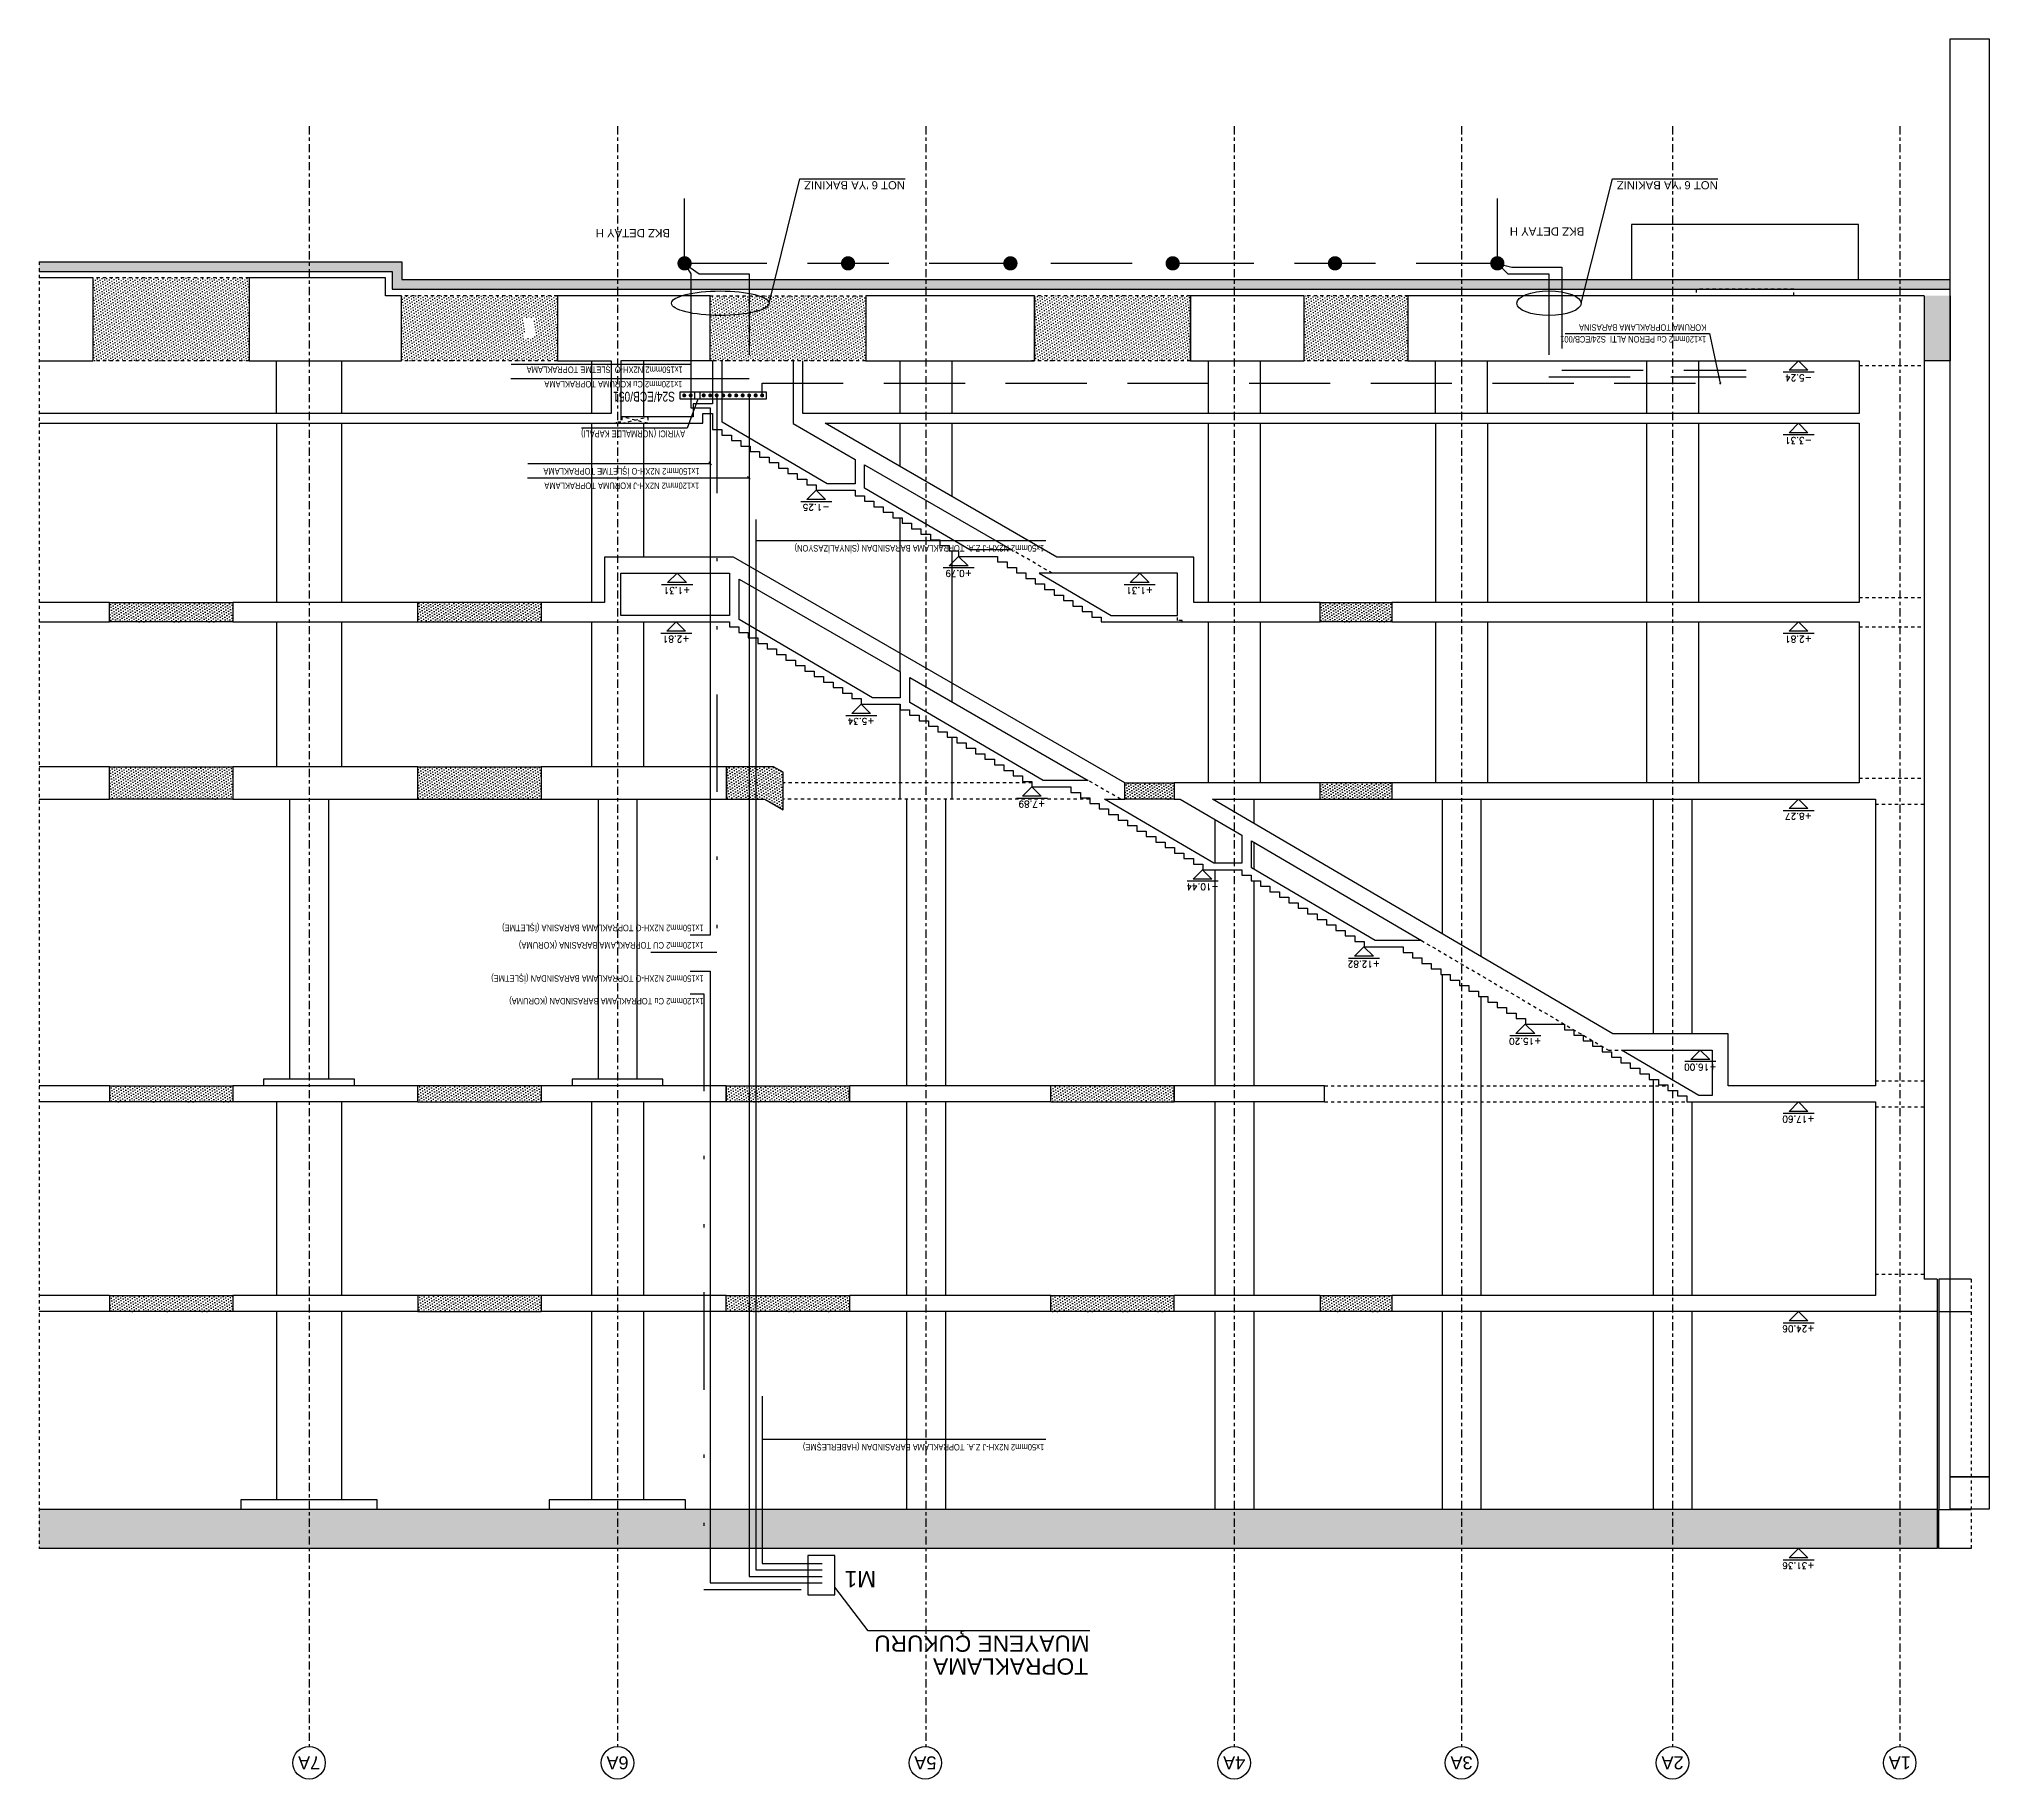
# Model space of a CAD drawing. Header units: metres. Extents: x 400413 to 400858, y 4543778 to 4544107.
# Drawn here: x 400647.8 to 400707.9, y 4543851.9 to 4543905.5 of the extents above; entities that cross this region are included whole.
import ezdxf
from ezdxf.enums import TextEntityAlignment as Align

# ---------------------------------------------------------------- set-up
doc = ezdxf.new("R2010")
doc.units = ezdxf.units.M
for name, pattern in [('ACAD_ISO05W100', [33, 24, -3, 0, -3, 0, -3]), ('AKS', [3, 2.5, -0.25, 0, -0.25]), ('CIZGI', [0.4, 0.25, -0.15]), ('CONTINU', [0]), ('Dash dot dot', [1.8, 0.6, -0.4, 0, -0.4, 0, -0.4]), ('DASHED', [0.75, 0.5, -0.25]), ('Dot', [4, 0, -4]), ('HIDDEN', [0.375, 0.25, -0.125])]:
    doc.linetypes.add(name, pattern=pattern)
for name, color, linetype in [('aks prota', 2, 'AKS'), ('caks prota', 4, 'Continuous'), ('görünüş prota', 4, 'Continuous'), ('inşaat derzi prota', 11, 'Continuous'), ('kesik prota', 2, 'CIZGI'), ('kesit prota', 1, 'Continuous'), ('kesit tarama prota', 252, 'Continuous'), ('kolon tarama prota', 252, 'Continuous'), ('kot prota', 4, 'Continuous'), ('merdiven prota', 2, 'Continuous'), ('PRT-CST-rc_level', 6, 'Continuous'), ('PRT-CST-rc_levermark', 4, 'Continuous'), ('PRT-EL-APANO1', 71, 'Continuous'), ('PRT-EL-EL1', 2, 'Continuous'), ('PRT-EL-TOPRAK_YAZI', 2, 'Continuous'), ('taks prota', 7, 'Continuous'), ('YP-EL-EL1', 2, 'Continuous'), ('YP-EL-topraklama', 1, 'Continuous')]:
    doc.layers.add(name, color=color, linetype=linetype)
doc.layers.add('PRT-KD-kazik', color=172, linetype='Continuous', lineweight=25)
doc.styles.add('OLCU', font='romanstw.shx')
doc.styles.add('PRT-MI-a_Arial-100(250)', font='arial.ttf', dxfattribs={"height": 25})
doc.styles.add('TAKS', font='')
doc.styles.add('Y1', font='arial.ttf', dxfattribs={"width": 0.8, "height": 40})
doc.styles.add('YP-TXT-0100-20', font='arial.ttf', dxfattribs={"height": 0.2})
doc.styles.get('TAKS').set_extended_font_data('Arial Unicode MS')
pattern_1 = [(36, (-9848.199, -34479.178), (-1.4547592, 8.7543451), [0, -7.9375])]
pattern_2 = [(36, (-11907.986, 12014.062), (-1.4547592, 8.754345), [0, -7.9375])]

# ---------------------------------------------------------------- blocks, each defined once
blk = doc.blocks.new('KOTK5')
at = {"layer": 'PRT-CST-rc_levermark'}
blk.add_line((217, 160), (-213, 160), dxfattribs=at)
blk.add_lwpolyline([(130, 130), (-130, 130), (0, 0)], close=True, dxfattribs=at)
at = {"layer": 'PRT-CST-rc_level', "style": 'OLCU'}
blk.add_attdef('000.00', text='', height=90, dxfattribs=at).set_placement((0, 193), align=Align.CENTER)
blk = doc.blocks.new('A$Ce2087392')
at = {"layer": 'kesit tarama prota'}
h = blk.add_hatch(color=256, dxfattribs=at)
h.dxf.hatch_style = 1
h.paths.add_polyline_path([(105.1, 0), (105.1, -120), (5952.1, -120), (5952.1, 0)])
h = blk.add_hatch(color=256, dxfattribs=at)
h.dxf.hatch_style = 1
h.paths.add_polyline_path([(145.1, -3660), (65.1, -3660), (65.1, -3860), (145.1, -3860)])
h = blk.add_hatch(dxfattribs=at)
h.set_pattern_fill('AR-CONC', color=256, scale=0.1)
h.set_pattern_definition([(50, (-11907.986, 12014.062), (18.218467, -1.593909), [1.905, -20.955]), (355, (-11907.986, 12014.062), (-3.524342, 19.105685), [1.524, -16.764058]), (100.451445, (-11906.468, 12013.93), (14.694125, 17.511775), [1.619001, -17.809024]), (46.1842, (-11907.986, 12019.142), (27.107904, -4.204233), [2.8575, -31.4325]), (96.63556, (-11905.727, 12018.792), (23.740413, 24.742612), [2.428502, -26.71356]), (351.18415, (-11907.986, 12019.142), (23.740413, 24.742612), [2.285997, -25.145973]), (21, (-11905.446, 12017.872), (15.161439, -10.22652), [1.905, -20.955]), (326, (-11905.446, 12017.872), (6.180203, 18.418797), [1.524, -16.764]), (71.451445, (-11904.183, 12017.02), (21.341642, 8.192277), [1.619001, -17.808994]), (37.5, (-11907.986, 12014.0623), (0.3088603, 8.4555039), [0, -16.5608, 0, -17.018, 0, -16.8275]), (7.5, (-11907.986, 12014.062), (6.6819663, 10.0180575), [0, -9.7028, 0, -16.1798, 0, -6.4135]), (327.5, (-11913.65, 12014.062), (13.5590595, -0.5728744), [0, -6.35, 0, -19.812, 0, -26.289]), (317.5, (-11916.19, 12014.062), (14.812918, 2.542649), [0, -8.255, 0, -13.1572, 0, -18.669])])
h.paths.add_polyline_path([(4864.3, -3880), (65.1, -3880), (65.1, -3910), (4834.3, -3910), (4834.3, -3965), (5952.1, -3965), (5952.1, -3935), (4864.3, -3935)])
at = {"layer": 'kolon tarama prota'}
h = blk.add_hatch(dxfattribs=at)
h.set_pattern_fill('DOTS', color=256, scale=5, angle=36)
h.set_pattern_definition(pattern_1)
h.paths.add_polyline_path([(2005.1, -730), (1785.1, -730), (1785.1, -780), (2005.1, -780)])
h = blk.add_hatch(dxfattribs=at)
h.set_pattern_fill('DOTS', color=256, scale=5, angle=36)
h.set_pattern_definition(pattern_1)
h.paths.add_polyline_path([(2835.1, -730), (2455.1, -730), (2455.1, -780), (2835.1, -780)])
h = blk.add_hatch(dxfattribs=at)
h.set_pattern_fill('DOTS', color=256, scale=5, angle=36)
h.set_pattern_definition([(36, (-9848.199, -33833.178), (-1.4547592, 8.7543451), [0, -7.9375])])
h.paths.add_polyline_path([(3835.1, -730), (3455.1, -730), (3455.1, -780), (3835.1, -780)])
h = blk.add_hatch(dxfattribs=at)
h.set_pattern_fill('DOTS', color=256, scale=5, angle=36)
h.set_pattern_definition(pattern_1)
h.paths.add_polyline_path([(4785.1, -730), (4405.1, -730), (4405.1, -780), (4785.1, -780)])
h = blk.add_hatch(dxfattribs=at)
h.set_pattern_fill('DOTS', color=256, scale=5, angle=36)
h.set_pattern_definition(pattern_1)
h.paths.add_polyline_path([(5735.1, -730), (5355.1, -730), (5355.1, -780), (5735.1, -780)])
h = blk.add_hatch(dxfattribs=at)
h.set_pattern_fill('DOTS', color=256, scale=5, angle=36)
h.set_pattern_definition(pattern_1)
h.paths.add_polyline_path([(2835.1, -1376), (2455.1, -1376), (2455.1, -1426), (2835.1, -1426)])
h = blk.add_hatch(dxfattribs=at)
h.set_pattern_fill('DOTS', color=256, scale=5, angle=36)
h.set_pattern_definition(pattern_1)
h.paths.add_polyline_path([(3835.1, -1376), (3455.1, -1376), (3455.1, -1426), (3835.1, -1426)])
h = blk.add_hatch(dxfattribs=at)
h.set_pattern_fill('DOTS', color=256, scale=5, angle=36)
h.set_pattern_definition(pattern_1)
h.paths.add_polyline_path([(4785.1, -1376), (4405.1, -1376), (4405.1, -1426), (4785.1, -1426)])
h = blk.add_hatch(dxfattribs=at)
h.set_pattern_fill('DOTS', color=256, scale=5, angle=36)
h.set_pattern_definition(pattern_1)
h.paths.add_polyline_path([(5735.1, -1376), (5355.1, -1376), (5355.1, -1426), (5735.1, -1426)])
h = blk.add_hatch(dxfattribs=at)
h.set_pattern_fill('DOTS', color=256, scale=5, angle=36)
h.set_pattern_definition([(36, (-10799.549, -34479.178), (-1.4547592, 8.7543451), [0, -7.9375])])
h.paths.add_polyline_path([(3833.8, -2309), (3716.2, -2309), (3659.4, -2276.2), (3659.4, -2309), (3659.4, -2391.7), (3689.4, -2409), (3833.8, -2409)])
h = blk.add_hatch(dxfattribs=at)
h.set_pattern_fill('DOTS', color=256, scale=5, angle=36)
h.set_pattern_definition(pattern_1)
h.paths.add_polyline_path([(2005.1, -2309), (1785.1, -2309), (1785.1, -2359), (2005.1, -2359)])
h = blk.add_hatch(dxfattribs=at)
h.set_pattern_fill('DOTS', color=256, scale=5, angle=36)
h.set_pattern_definition([(36, (-9178.206, -34479.186), (-1.4547592, 8.7543451), [0, -7.9375])])
h.paths.add_polyline_path([(2607, -2309), (2455.1, -2309), (2455.1, -2359), (2607, -2359)])
h = blk.add_hatch(dxfattribs=at)
h.set_pattern_fill('DOTS', color=256, scale=5, angle=36)
h.set_pattern_definition(pattern_1)
h.paths.add_polyline_path([(4785.1, -2309), (4405.1, -2309), (4405.1, -2409), (4785.1, -2409)])
h = blk.add_hatch(dxfattribs=at)
h.set_pattern_fill('DOTS', color=256, scale=5, angle=36)
h.set_pattern_definition(pattern_1)
h.paths.add_polyline_path([(5735.1, -2309), (5355.1, -2309), (5355.1, -2409), (5735.1, -2409)])
h = blk.add_hatch(dxfattribs=at)
h.set_pattern_fill('DOTS', color=256, scale=5, angle=36)
h.set_pattern_definition(pattern_1)
h.paths.add_polyline_path([(2005.1, -2855), (1785.1, -2855), (1785.1, -2915), (2005.1, -2915)])
h = blk.add_hatch(dxfattribs=at)
h.set_pattern_fill('DOTS', color=256, scale=5, angle=36)
h.set_pattern_definition(pattern_1)
h.paths.add_polyline_path([(4785.1, -2855), (4405.1, -2855), (4405.1, -2915), (4785.1, -2915)])
h = blk.add_hatch(dxfattribs=at)
h.set_pattern_fill('DOTS', color=256, scale=5, angle=36)
h.set_pattern_definition(pattern_1)
h.paths.add_polyline_path([(5735.1, -2855), (5355.1, -2855), (5355.1, -2915), (5735.1, -2915)])
h = blk.add_hatch(dxfattribs=at)
h.set_pattern_fill('DOTS', color=256, scale=5, angle=36)
h.set_pattern_definition(pattern_2)
h.paths.add_polyline_path([(2055.1, -3660), (1735.1, -3660), (1735.1, -3860), (2055.1, -3860)])
h = blk.add_hatch(dxfattribs=at)
h.set_pattern_fill('DOTS', color=256, scale=5, angle=36)
h.set_pattern_definition(pattern_2)
h.paths.add_polyline_path([(2885.1, -3660), (2405.1, -3660), (2405.1, -3860), (2885.1, -3860)])
h = blk.add_hatch(dxfattribs=at)
h.set_pattern_fill('DOTS', color=256, scale=5, angle=36)
h.set_pattern_definition(pattern_2)
h.paths.add_polyline_path([(3885.1, -3660), (3405.1, -3660), (3405.1, -3860), (3885.1, -3860)])
h = blk.add_hatch(dxfattribs=at)
h.set_pattern_fill('DOTS', color=256, scale=5, angle=36)
h.set_pattern_definition(pattern_2)
h.paths.add_polyline_path([(4835.1, -3660), (4355.1, -3660), (4355.1, -3860), (4835.1, -3860)])
h.paths.add_polyline_path([(4456.3, -3790.7), (4456.3, -3729.3), (4426.3, -3729.3), (4426.3, -3790.7)], flags=16)
h = blk.add_hatch(dxfattribs=at)
h.set_pattern_fill('DOTS', color=256, scale=5, angle=36)
h.set_pattern_definition(pattern_2)
h.paths.add_polyline_path([(5785.1, -3660), (5305.1, -3660), (5305.1, -3915), (5785.1, -3915)])
at = {"layer": 'aks prota', "ltscale": 10}
for p, q in [((220.1, -4382.2), (220.1, 610.1)), ((920.1, -4382.2), (920.1, 610.1)), ((1570.1, -4382.2), (1570.1, 610.1)), ((2270.1, -4382.2), (2270.1, 610.1)), ((3220.1, -4382.2), (3220.1, 610.1)), ((4170.1, -4382.2), (4170.1, 610.1)), ((5120.1, -4382.2), (5120.1, 610.1))]:
    blk.add_line(p, q, dxfattribs=at)
at = {"layer": 'caks prota', "ltscale": 0.05}
for centre in [(220.1, 660.1), (920.1, 660.1), (1570.1, 660.1), (2270.5, 660.1), (3221.8, 660.1), (4170.1, 660.1), (5120.1, 660.1)]:
    blk.add_circle(centre, 50, dxfattribs=at)
at = {"layer": 'görünüş prota'}
for p, q in [((860.1, -730), (860.1, -120)), ((980.1, -730), (980.1, -120)), ((1510.1, -730), (1510.1, -120)), ((1630.1, -730), (1630.1, -120)), ((2210.1, -730), (2210.1, -120)), ((2330.1, -730), (2330.1, -120)), ((3160.1, -730), (3160.1, -120)), ((3280.1, -730), (3280.1, -120)), ((4090.1, -730), (4090.1, -150)), ((4250.1, -730), (4250.1, -150)), ((5020.1, -730), (5020.1, -150)), ((5220.1, -730), (5220.1, -150)), ((860.1, -1376), (860.1, -780)), ((980.1, -1445.7), (980.1, -780)), ((1510.1, -1700.7), (1510.1, -780)), ((1630.1, -1768.7), (1630.1, -780)), ((2210.1, -1376), (2210.1, -780)), ((2330.1, -1376), (2330.1, -780)), ((3160.1, -1376), (3160.1, -780)), ((3280.1, -1376), (3280.1, -780)), ((4090.1, -1376), (4090.1, -780)), ((4250.1, -1376), (4250.1, -780)), ((5020.1, -1376), (5020.1, -780)), ((5220.1, -1376), (5220.1, -780)), ((2210.1, -2057.7), (2210.1, -1426)), ((2330.1, -2091.7), (2330.1, -1426)), ((3160.1, -2309.1), (3160.1, -1426)), ((3280.1, -2309.1), (3280.1, -1426)), ((4110.1, -2309), (4110.1, -1446)), ((4230.1, -2309), (4230.1, -1446)), ((5060.1, -2309), (5060.1, -1446)), ((5180.1, -2309), (5180.1, -1446)), ((860.1, -2309), (860.1, -1586)), ((980.1, -2309), (980.1, -1586)), ((1510.1, -2309), (1510.1, -1824)), ((1630.1, -2309), (1630.1, -1894.4)), ((2210.1, -2176.4), (2210.1, -2093.1)), ((2330.1, -2246.8), (2330.1, -2111.7)), ((2210.1, -2309), (2210.1, -2234.4)), ((3140.1, -2499.7), (3140.1, -2309.1)), ((3300.1, -2601.7), (3300.1, -2309.1)), ((840.1, -2855), (840.1, -2359)), ((1000.1, -2855), (1000.1, -2359)), ((1490.1, -2855), (1490.1, -2359)), ((1650.1, -2855), (1650.1, -2359)), ((2190.1, -2855), (2190.1, -2359)), ((2350.1, -2855), (2350.1, -2359)), ((4090.1, -2855), (4090.1, -2409)), ((4250.1, -2855), (4250.1, -2409)), ((5020.1, -2855), (5020.1, -2409)), ((5220.1, -2855), (5220.1, -2409)), ((3140.1, -3074), (3140.1, -2609)), ((3300.1, -3176), (3300.1, -2701.4)), ((840.1, -3467), (840.1, -2915)), ((1000.1, -3467), (1000.1, -2915)), ((1490.1, -3467), (1490.1, -2915)), ((1650.1, -3467), (1650.1, -2915)), ((2190.1, -3467), (2190.1, -2915)), ((2350.1, -3467), (2350.1, -2915)), ((4250.1, -3467), (4250.1, -2915)), ((5020.1, -3467), (5020.1, -2915)), ((5220.1, -3467), (5220.1, -2915)), ((4090.1, -3467), (4090.1, -3055)), ((3140.1, -3467), (3140.1, -3241.5)), ((3300.1, -3467), (3300.1, -3333.9)), ((840.1, -3660), (840.1, -3497)), ((1000.1, -3660), (1000.1, -3497)), ((1490.1, -3497), (1490.1, -3660)), ((1650.1, -3497), (1650.1, -3660)), ((2190.1, -3660), (2190.1, -3497)), ((2350.1, -3660), (2350.1, -3497)), ((3140.1, -3660), (3140.1, -3497)), ((3300.1, -3660), (3300.1, -3497)), ((4090.1, -3660), (4090.1, -3487)), ((4250.1, -3660), (4250.1, -3497)), ((5020.1, -3660), (5020.1, -3497)), ((5220.1, -3497), (5220.1, -3660))]:
    blk.add_line(p, q, dxfattribs=at)
for points in [[(105.1, -730), (105.1, -120)], [(3960.1, -120), (3960.1, -150), (4380.1, -150), (4380.1, -120)], [(4910.1, -120), (4910.1, -150), (5330.1, -150), (5330.1, -120)], [(1785.1, -730), (2005.1, -730)], [(2005.1, -780), (1785.1, -780)], [(2455.1, -730), (2835.1, -730)], [(2835.1, -780), (2455.1, -780)], [(3455.1, -730), (3835.1, -730)], [(3835.1, -780), (3455.1, -780)], [(4785.1, -730), (4405.1, -730)], [(4405.1, -780), (4785.1, -780)], [(5355.1, -730), (5735.1, -730)], [(5735.1, -780), (5355.1, -780)], [(2835.1, -1376), (2455.1, -1376)], [(3455.1, -1376), (3835.1, -1376)], [(4785.1, -1376), (4405.1, -1376)], [(5355.1, -1376), (5735.1, -1376)], [(2455.1, -1426), (2835.1, -1426)], [(3835.1, -1426), (3455.1, -1426)], [(4030.1, -1426), (4030.1, -1446), (4310.1, -1446), (4310.1, -1426)], [(4405.1, -1426), (4785.1, -1426)], [(4980.1, -1426), (4980.1, -1446), (5260.1, -1446), (5260.1, -1426)], [(5735.1, -1426), (5355.1, -1426)], [(3833.6, -2309), (3716.2, -2309), (3659.4, -2276.2), (3659.4, -2391.7), (3689.4, -2409), (3834.6, -2409), (3834.6, -2309)], [(2005.1, -2309), (1785.1, -2309)], [(2454.9, -2309), (2607, -2309)], [(4785.1, -2309), (4405.1, -2309)], [(5355.1, -2309), (5735.1, -2309)], [(1785.1, -2359), (2005.1, -2359)], [(2607, -2359), (2454.9, -2359)], [(4785.1, -2409), (4405.1, -2409)], [(5735.1, -2409), (5355.1, -2409)], [(1785.1, -2855), (2005.1, -2855)], [(4785.1, -2855), (4405.1, -2855)], [(5355.1, -2855), (5735.1, -2855)], [(2005.1, -2915), (1785.1, -2915)], [(4405.1, -2915), (4785.1, -2915)], [(5735.1, -2915), (5355.1, -2915)], [(5952.1, -3935), (4864.3, -3935), (4864.3, -3880), (65.1, -3880)], [(5952.1, -3965), (4834.3, -3965), (4834.3, -3910), (65.1, -3910)], [(346.8, -3910), (346.8, -4080), (1046.8, -4080), (1046.8, -3910)]]:
    blk.add_lwpolyline(points, dxfattribs=at)
at = {"layer": 'görünüş prota', "linetype": 'Dot'}
blk.add_lwpolyline([(546.8, -3860), (546.8, -3880), (846.8, -3880), (846.8, -3860)], dxfattribs=at)
at = {"layer": 'inşaat derzi prota', "linetype": 'ACAD_ISO05W100', "ltscale": 0.03}
for points in [[(295.1, -845), (145.1, -845)], [(295.1, -1361), (145.1, -1361)], [(295.1, -1441), (145.1, -1441)], [(295.1, -2294), (145.1, -2294)], [(345.1, -2374), (145.1, -2374)], [(345.1, -2840), (145.1, -2840)], [(345.1, -2930), (145.1, -2930)], [(345.1, -3645), (145.1, -3645)]]:
    blk.add_lwpolyline(points, dxfattribs=at)
at = {"layer": 'kesik prota', "linetype": 'HIDDEN', "ltscale": 10}
blk.add_lwpolyline([(5952.1, -3965), (5952.1, 0)], dxfattribs=at)
at = {"layer": 'kesik prota', "ltscale": 10}
for points in [[(1693.7, -1873.7), (1117.7, -1536), (1077.7, -1536)], [(2620.5, -2309.1), (2720.3, -2366.7)], [(2430.5, -2855), (2430.6, -2859), (2445.1, -2859), (2445.1, -2875)], [(2830.5, -3005), (2955.2, -3077)], [(4076.3, -3467), (4156.3, -3487), (4156.3, -3467), (4076.3, -3487), (4076.3, -3467)], [(4159.3, -3487), (4159.3, -3471), (4173.8, -3471), (4173.8, -3467)]]:
    blk.add_lwpolyline(points, dxfattribs=at)
at = {"layer": 'kesit prota'}
for p, q in [((105.1, -120), (105.1, 0)), ((105.1, 0), (5952.1, 0)), ((105.1, -120), (5952.1, -120)), ((105.1, -830), (105.1, -730)), ((105.1, -730), (1785.1, -730)), ((295.1, -1376), (295.1, -780)), ((295.1, -780), (1785.1, -780)), ((1785.1, -780), (1785.1, -730)), ((2005.1, -780), (2005.1, -730)), ((2005.1, -730), (2455.1, -730)), ((2005.1, -780), (2455.1, -780)), ((2455.1, -730), (2455.1, -780)), ((2835.1, -730), (3455.1, -730)), ((2835.1, -730), (2835.1, -780)), ((2835.1, -780), (3455.1, -780)), ((3455.1, -780), (3455.1, -730)), ((3835.1, -730), (3835.1, -780)), ((3835.1, -730), (4405.1, -730)), ((3835.1, -780), (4405.1, -780)), ((4405.1, -780), (4405.1, -730)), ((4785.1, -730), (5355.1, -730)), ((4785.1, -780), (4785.1, -730)), ((4785.1, -780), (5355.1, -780)), ((5355.1, -780), (5355.1, -730)), ((5735.1, -730), (5952.1, -730)), ((5735.1, -780), (5735.1, -730)), ((5735.1, -780), (5952.1, -780)), ((105.1, -830), (145.1, -830)), ((145.1, -3860), (145.1, -830)), ((1992.1, -1376), (2455.1, -1376)), ((1992.1, -1376), (1992.1, -1426)), ((2455.1, -1376), (2455.1, -1426)), ((2455.1, -1426), (2455.1, -1376)), ((2835.1, -1376), (3455.1, -1376)), ((2835.1, -1376), (2835.1, -1426)), ((2835.1, -1376), (2835.1, -1426)), ((3455.1, -1426), (3455.1, -1376)), ((3835.1, -1376), (4405.1, -1376)), ((3835.1, -1376), (3835.1, -1426)), ((4405.1, -1426), (4405.1, -1376)), ((4785.1, -1376), (5355.1, -1376)), ((4785.1, -1376), (4785.1, -1426)), ((5355.1, -1426), (5355.1, -1376)), ((5735.1, -1376), (5952.1, -1376)), ((5735.1, -1426), (5735.1, -1376)), ((1992.1, -1426), (2455.1, -1426)), ((2835.1, -1426), (3455.1, -1426)), ((3835.1, -1426), (4405.1, -1426)), ((4785.1, -1426), (5355.1, -1426)), ((5735.1, -1426), (5952.1, -1426)), ((345.1, -2855), (345.1, -2359)), ((345.1, -3660), (345.1, -3497)), ((4159.3, -3660), (4159.3, -3487)), ((4189.3, -3497), (5952.1, -3497)), ((4189.3, -3660), (4189.3, -3497)), ((2405.1, -3660), (2405.1, -3860)), ((2885.1, -3860), (2885.1, -3660)), ((3877.2, -3660), (4159.3, -3660))]:
    blk.add_line(p, q, dxfattribs=at)
for points in [[(295.1, -2309), (295.1, -1426), (748.4, -1426), (748.4, -1586), (1104.1, -1586), (2337.5, -2309), (2005.1, -2309), (2005.1, -2359), (2454.9, -2359), (2454.9, -2309), (2436.3, -2309), (2247.2, -2198.2), (2247.2, -2111.7), (2332.8, -2111.7), (2669.6, -2309.1), (2607, -2309.1), (2607, -2359), (3812.5, -3055), (4209.7, -3055), (4209.7, -2915), (4405.1, -2915), (4405.1, -2855), (3825.2, -2855), (3825.2, -2839.7), (3796.2, -2839.7), (3796.2, -2822.7), (3767.2, -2822.7), (3767.2, -2805.7), (3738.2, -2805.7), (3738.2, -2788.7), (3709.2, -2788.7), (3709.2, -2771.7), (3680.2, -2771.7), (3680.2, -2754.7), (3651.2, -2754.7), (3651.2, -2737.7), (3622.2, -2737.7), (3622.2, -2720.7), (3593.2, -2720.7), (3593.2, -2703.7), (3564.2, -2703.7), (3564.2, -2686.7), (3535.2, -2686.7), (3535.2, -2669.7), (3506.2, -2669.7), (3506.2, -2652.7), (3477.2, -2652.7), (3477.2, -2635.7), (3448.2, -2635.7), (3448.2, -2618.7), (3419.2, -2618.7), (3419.2, -2601.7), (3299.2, -2601.7), (3299.2, -2584.7), (3270.2, -2584.7), (3270.2, -2567.7), (3241.2, -2567.7), (3241.2, -2550.7), (3212.2, -2550.7), (3212.2, -2533.7), (3183.2, -2533.7), (3183.2, -2516.7), (3154.2, -2516.7), (3154.2, -2499.7), (3125.2, -2499.7), (3125.2, -2482.7), (3096.2, -2482.7), (3096.2, -2465.7), (3067.2, -2465.7), (3067.2, -2448.7), (3038.2, -2448.7), (3038.2, -2431.7), (3009.2, -2431.7), (3009.2, -2414.7), (2980.2, -2414.7), (2980.2, -2397.7), (2951.2, -2397.7), (2951.2, -2380.7), (2922.2, -2380.7), (2922.2, -2363.7), (2893.2, -2363.7), (2893.2, -2346.7), (2773.2, -2346.7), (2773.2, -2329.7), (2744.2, -2329.7), (2744.2, -2312.7), (2715.2, -2312.7), (2715.2, -2295.7), (2686.2, -2295.7), (2686.2, -2278.7), (2657.2, -2278.7), (2657.2, -2261.7), (2628.2, -2261.7), (2628.2, -2244.7), (2599.2, -2244.7), (2599.2, -2227.7), (2570.2, -2227.7), (2570.2, -2210.7), (2541.2, -2210.7), (2541.2, -2193.7), (2512.2, -2193.7), (2512.2, -2176.7), (2483.2, -2176.7), (2483.2, -2159.7), (2454.2, -2159.7), (2454.2, -2142.7), (2425.2, -2142.7), (2425.2, -2125.7), (2396.2, -2125.7), (2396.2, -2108.7), (2367.2, -2108.7), (2367.2, -2091.7), (2247.2, -2091.7), (2247.2, -2074.7), (2218.2, -2074.7), (2218.2, -2057.7), (2189.2, -2057.7), (2189.2, -2040.7), (2160.2, -2040.7), (2160.2, -2023.7), (2131.2, -2023.7), (2131.2, -2006.7), (2102.2, -2006.7), (2102.2, -1989.7), (2073.2, -1989.7), (2073.2, -1972.7), (2044.2, -1972.7), (2044.2, -1955.7), (2015.2, -1955.7), (2015.2, -1938.7), (1986.2, -1938.7), (1986.2, -1921.7), (1957.2, -1921.7), (1957.2, -1904.7), (1928.2, -1904.7), (1928.2, -1887.7), (1899.2, -1887.7), (1899.2, -1870.7), (1870.2, -1870.7), (1870.2, -1853.7), (1750.2, -1853.7), (1750.2, -1836.7), (1721.2, -1836.7), (1721.2, -1819.7), (1692.2, -1819.7), (1692.2, -1802.7), (1663.2, -1802.7), (1663.2, -1785.7), (1634.2, -1785.7), (1634.2, -1768.7), (1605.2, -1768.7), (1605.2, -1751.7), (1576.2, -1751.7), (1576.2, -1734.7), (1547.2, -1734.7), (1547.2, -1717.7), (1518.2, -1717.7), (1518.2, -1700.7), (1489.2, -1700.7), (1489.2, -1683.7), (1460.2, -1683.7), (1460.2, -1666.7), (1431.2, -1666.7), (1431.2, -1649.7), (1402.2, -1649.7), (1402.2, -1632.7), (1373.2, -1632.7), (1373.2, -1615.7), (1253.2, -1615.7), (1253.2, -1598.7), (1224.2, -1598.7), (1224.2, -1581.7), (1195.2, -1581.7), (1195.2, -1564.7), (1166.2, -1564.7), (1166.2, -1547.7), (1137.2, -1547.7), (1137.2, -1530.7), (1108.2, -1530.7), (1108.2, -1513.7), (1079.2, -1513.7), (1079.2, -1496.7), (1050.2, -1496.7), (1050.2, -1479.7), (1021.2, -1479.7), (1021.2, -1462.7), (992.2, -1462.7), (992.2, -1445.7), (963.2, -1445.7), (963.2, -1428.7), (934.2, -1428.7), (934.2, -1411.7), (905.2, -1411.7), (905.2, -1394.7), (876.2, -1394.7), (876.2, -1376), (295.1, -1376)], [(345.1, -2359), (1785.1, -2359), (1785.1, -2309), (295.1, -2309)], [(3834.6, -2409), (4405.1, -2409), (4405.1, -2309), (3834.6, -2309), (3834.6, -2409)], [(5952.1, -2309), (5735.1, -2309), (5735.1, -2409), (5952.1, -2409)], [(3269.2, -2683.6), (2720.3, -2366.7), (2858.8, -2366.7), (3269.2, -2607.3), (3269.2, -2683.6)], [(3299.2, -2621.7), (3384.8, -2621.7), (3795.2, -2862.3), (3795.2, -2987.3), (3299.2, -2700.9), (3299.2, -2621.7)], [(5952.1, -3467), (3907.2, -3467), (3907.2, -3497), (3877.2, -3497), (3877.2, -3448), (3848.2, -3448), (3848.2, -3431), (3819.2, -3431), (3819.2, -3414), (3790.2, -3414), (3790.2, -3397), (3761.2, -3397), (3761.2, -3380), (3732.2, -3380), (3732.2, -3363), (3703.2, -3363), (3703.2, -3346), (3674.2, -3346), (3674.2, -3329), (3645.2, -3329), (3645.2, -3312), (3616.2, -3312), (3616.2, -3295), (3587.2, -3295), (3587.2, -3278), (3558.2, -3278), (3558.2, -3261), (3438.2, -3261), (3438.2, -3244), (3409.2, -3244), (3409.2, -3227), (3380.2, -3227), (3380.2, -3210), (3351.2, -3210), (3351.2, -3193), (3322.2, -3193), (3322.2, -3176), (3293.2, -3176), (3293.2, -3159), (3264.2, -3159), (3264.2, -3142), (3235.2, -3142), (3235.2, -3125), (3206.2, -3125), (3206.2, -3108), (3177.2, -3108), (3177.2, -3091), (3148.2, -3091), (3148.2, -3074), (3119.2, -3074), (3119.2, -3057), (2999.2, -3057), (2999.2, -3040), (2970.2, -3040), (2970.2, -3023), (2941.2, -3023), (2941.2, -3006), (2912.2, -3006), (2912.2, -2989), (2883.2, -2989), (2883.2, -2972), (2854.2, -2972), (2854.2, -2955), (2825.2, -2955), (2825.2, -2938), (2796.2, -2938), (2796.2, -2921), (2767.2, -2921), (2767.2, -2904), (2738.2, -2904), (2738.2, -2887), (2709.2, -2887), (2709.2, -2870), (2680.2, -2870), (2680.2, -2855), (2005.1, -2855), (2005.1, -2915), (2395.1, -2915), (2395.1, -3055), (2817.1, -3055), (3530.7, -3467), (345.1, -3467), (345.1, -2915), (1785.1, -2915), (1785.1, -2855), (345.1, -2855)], [(3825.2, -2875), (4159.7, -2875), (4159.7, -3005), (3825.2, -3005), (3825.2, -2875)], [(5952.1, -2855), (5735.1, -2855), (5735.1, -2915), (5952.1, -2915)], [(3409.2, -3339.1), (2955.2, -3077)], [(2955.2, -3077), (3084.8, -3077), (3409.2, -3267.2), (3409.2, -3339.1)], [(3438.2, -3355.9), (3438.2, -3281), (3523.8, -3281), (3847.2, -3470.6), (3847.2, -3660)], [(3629.3, -3660), (3629.3, -3466.2), (3438.2, -3355.9)], [(345.1, -3497), (3599.3, -3497), (3599.3, -3660)], [(3877.2, -3660), (3877.2, -3527), (3937.2, -3527), (3937.2, -3487), (4159.3, -3487)], [(65.1, -3860), (65.1, -3860), (65.1, -3660), (145.1, -3660)], [(145.1, -3860), (1735.1, -3860), (1735.1, -3660), (345.1, -3660)], [(2405.1, -3660), (2055.1, -3660), (2055.1, -3860), (2405.1, -3860), (2405.1, -3660)], [(3405.1, -3660), (2885.1, -3660), (2885.1, -3860), (3405.1, -3860), (3405.1, -3660)], [(3877.2, -3660), (3885.1, -3660), (3885.1, -3860), (4355.1, -3860), (4355.1, -3660), (4189.3, -3660)], [(4884.3, -3915), (5305.1, -3915), (5305.1, -3660), (4835.1, -3660), (4835.1, -3860), (4884.3, -3860), (4884.3, -3915)], [(5952.1, -3660), (5785.1, -3660), (5785.1, -3915)], [(5785.1, -3915), (5952.1, -3915)]]:
    blk.add_lwpolyline(points, dxfattribs=at)
at = {"layer": 'kesit prota', "linetype": 'Dot'}
for points in [[(1992.1, -1376), (876.2, -1376)], [(1992.1, -1426), (934.2, -1426)], [(2715.2, -2309.1), (3659.4, -2309.1)], [(2893.2, -2359.1), (3659.4, -2359)], [(1735.1, -3660), (2055.1, -3660)], [(2405.1, -3660), (2895.1, -3660)], [(3405.1, -3660), (3877.2, -3660)], [(4355.1, -3660), (4835.1, -3660)], [(5305.1, -3660), (5785.1, -3660)], [(1735.1, -3860), (2055.1, -3860)], [(2405.1, -3860), (2895.1, -3860)], [(3885.1, -3860), (3405.1, -3860)], [(4355.1, -3860), (4835.1, -3860)], [(5305.1, -3915), (5785.1, -3915)]]:
    blk.add_lwpolyline(points, dxfattribs=at)
at = {"layer": 'kesit prota'}
for points in [[(838.9, -1396), (1077.7, -1536), (798.4, -1536), (798.4, -1396)], [(1693.7, -1873.7), (1835.8, -1873.7), (2217.2, -2097.3), (2217.2, -2180.6)], [(4785.1, -2409), (5355.1, -2409), (5355.1, -2309), (4785.1, -2309)], [(2445.1, -3005), (2871, -3005), (2649.2, -2875), (2445.1, -2875)], [(4785.1, -2915), (5355.1, -2915), (5355.1, -2855), (4785.1, -2855)]]:
    blk.add_lwpolyline(points, close=True, dxfattribs=at)
at = {"layer": 'kolon tarama prota'}
for points in [[(0, 0), (100.1, 0), (100.1, -120), (0, -120)], [(100.1, -730), (100.1, -120)], [(0, -830), (100.1, -830), (100.1, -730), (0, -730)]]:
    blk.add_lwpolyline(points, dxfattribs=at)
at = {"layer": 'kolon tarama prota', "linetype": 'HIDDEN'}
blk.add_lwpolyline([(0, -830), (0, 0)], dxfattribs=at)
at = {"layer": 'merdiven prota'}
for p, q in [((3455.1, -1376), (3455.1, -1426)), ((3835.1, -1426), (3835.1, -1376))]:
    blk.add_line(p, q, dxfattribs=at)
at = {"layer": 'PRT-KD-kazik'}
for points in [[(-54.9, -121.2), (65.1, -121.2), (65.1, -221.2), (-54.9, -221.2)], [(-54.9, -221.2), (65.1, -221.2), (65.1, -4651.2), (-54.9, -4651.2)]]:
    blk.add_lwpolyline(points, close=True, dxfattribs=at)
at = {"layer": 'kot prota', "linetype": 'CONTINU', "ltscale": 0.1}
ref = blk.add_blockref('KOTK5', (532.1, 0), dxfattribs=dict(at, xscale=-0.2222222222222222, yscale=0.2222222222222222, zscale=0.2222222222222222))
ref.add_attrib('000.00', '+31.36', dxfattribs={"layer": 'PRT-CST-rc_level', "height": 20, "style": 'OLCU'}).set_placement((532.1, 42.9), align=Align.CENTER)
ref = blk.add_blockref('KOTK5', (532.1, -730), dxfattribs=dict(at, xscale=-0.2222222222222222, yscale=0.2222222222222222, zscale=0.2222222222222222))
ref.add_attrib('000.00', '+24.06', dxfattribs={"layer": 'PRT-CST-rc_level', "height": 20, "style": 'OLCU'}).set_placement((532.1, -687.1), align=Align.CENTER)
ref = blk.add_blockref('KOTK5', (532.1, -1376), dxfattribs=dict(at, xscale=-0.2222222222222222, yscale=0.2222222222222222, zscale=0.2222222222222222))
ref.add_attrib('000.00', '+17.60', dxfattribs={"layer": 'PRT-CST-rc_level', "height": 20, "style": 'OLCU'}).set_placement((532.1, -1333.1), align=Align.CENTER)
ref = blk.add_blockref('KOTK5', (834.4, -1536), dxfattribs=dict(at, xscale=-0.2222222222222222, yscale=0.2222222222222222, zscale=0.2222222222222222))
ref.add_attrib('000.00', '+16.00', dxfattribs={"layer": 'PRT-CST-rc_level', "height": 20, "style": 'OLCU'}).set_placement((834.4, -1493.1), align=Align.CENTER)
ref = blk.add_blockref('KOTK5', (1373.6, -1615.7), dxfattribs=dict(at, xscale=-0.2222222222222222, yscale=0.2222222222222222, zscale=0.2222222222222222))
ref.add_attrib('000.00', '+15.20', dxfattribs={"layer": 'PRT-CST-rc_level', "height": 20, "style": 'OLCU'}).set_placement((1373.6, -1572.8), align=Align.CENTER)
ref = blk.add_blockref('KOTK5', (1870.6, -1853.7), dxfattribs=dict(at, xscale=-0.2222222222222222, yscale=0.2222222222222222, zscale=0.2222222222222222))
ref.add_attrib('000.00', '+12.82', dxfattribs={"layer": 'PRT-CST-rc_level', "height": 20, "style": 'OLCU'}).set_placement((1870.6, -1810.8), align=Align.CENTER)
ref = blk.add_blockref('KOTK5', (2367.6, -2091.7), dxfattribs=dict(at, xscale=-0.2222222222222222, yscale=0.2222222222222222, zscale=0.2222222222222222))
ref.add_attrib('000.00', '+10.44', dxfattribs={"layer": 'PRT-CST-rc_level', "height": 20, "style": 'OLCU'}).set_placement((2367.6, -2048.8), align=Align.CENTER)
ref = blk.add_blockref('KOTK5', (532.1, -2309), dxfattribs=dict(at, xscale=-0.2222222222222222, yscale=0.2222222222222222, zscale=0.2222222222222222))
ref.add_attrib('000.00', '+8.27', dxfattribs={"layer": 'PRT-CST-rc_level', "height": 20, "style": 'OLCU'}).set_placement((532.1, -2266.1), align=Align.CENTER)
ref = blk.add_blockref('KOTK5', (2893.6, -2346.7), dxfattribs=dict(at, xscale=-0.2222222222222222, yscale=0.2222222222222222, zscale=0.2222222222222222))
ref.add_attrib('000.00', '+7.89', dxfattribs={"layer": 'PRT-CST-rc_level', "height": 20, "style": 'OLCU'}).set_placement((2893.6, -2303.8), align=Align.CENTER)
ref = blk.add_blockref('KOTK5', (3419.6, -2601.7), dxfattribs=dict(at, xscale=-0.2222222222222222, yscale=0.2222222222222222, zscale=0.2222222222222222))
ref.add_attrib('000.00', '+5.34', dxfattribs={"layer": 'PRT-CST-rc_level', "height": 20, "style": 'OLCU'}).set_placement((3419.6, -2558.8), align=Align.CENTER)
ref = blk.add_blockref('KOTK5', (532.1, -2855), dxfattribs=dict(at, xscale=-0.2222222222222222, yscale=0.2222222222222222, zscale=0.2222222222222222))
ref.add_attrib('000.00', '+2.81', dxfattribs={"layer": 'PRT-CST-rc_level', "height": 20, "style": 'OLCU'}).set_placement((532.1, -2812.1), align=Align.CENTER)
ref = blk.add_blockref('KOTK5', (3989.3, -2855), dxfattribs=dict(at, xscale=-0.2222222222222222, yscale=0.2222222222222222, zscale=0.2222222222222222))
ref.add_attrib('000.00', '+2.81', dxfattribs={"layer": 'PRT-CST-rc_level', "height": 20, "style": 'OLCU'}).set_placement((3989.3, -2812.1), align=Align.CENTER)
ref = blk.add_blockref('KOTK5', (2561.5, -3005), dxfattribs=dict(at, xscale=-0.2222222222222222, yscale=0.2222222222222222, zscale=0.2222222222222222))
ref.add_attrib('000.00', '+1.31', dxfattribs={"layer": 'PRT-CST-rc_level', "height": 20, "style": 'OLCU'}).set_placement((2561.5, -2962.1), align=Align.CENTER)
ref = blk.add_blockref('KOTK5', (3986.7, -3005), dxfattribs=dict(at, xscale=-0.2222222222222222, yscale=0.2222222222222222, zscale=0.2222222222222222))
ref.add_attrib('000.00', '+1.31', dxfattribs={"layer": 'PRT-CST-rc_level', "height": 20, "style": 'OLCU'}).set_placement((3986.7, -2962.1), align=Align.CENTER)
ref = blk.add_blockref('KOTK5', (3119.2, -3057), dxfattribs=dict(at, xscale=-0.2222222222222222, yscale=0.2222222222222222, zscale=0.2222222222222222))
ref.add_attrib('000.00', '+0.79', dxfattribs={"layer": 'PRT-CST-rc_level', "height": 20, "style": 'OLCU'}).set_placement((3119.2, -3014.1), align=Align.CENTER)
ref = blk.add_blockref('KOTK5', (3558.2, -3261), dxfattribs=dict(at, xscale=-0.2222222222222222, yscale=0.2222222222222222, zscale=0.2222222222222222))
ref.add_attrib('000.00', '-1.25', dxfattribs={"layer": 'PRT-CST-rc_level', "height": 20, "style": 'OLCU'}).set_placement((3558.2, -3218.1), align=Align.CENTER)
ref = blk.add_blockref('KOTK5', (532.1, -3467), dxfattribs=dict(at, xscale=-0.2222222222222222, yscale=0.2222222222222222, zscale=0.2222222222222222))
ref.add_attrib('000.00', '-3.31', dxfattribs={"layer": 'PRT-CST-rc_level', "height": 20, "style": 'OLCU'}).set_placement((532.1, -3424.1), align=Align.CENTER)
ref = blk.add_blockref('KOTK5', (532.1, -3660), dxfattribs=dict(at, xscale=-0.2222222222222222, yscale=0.2222222222222222, zscale=0.2222222222222222))
ref.add_attrib('000.00', '-5.24', dxfattribs={"layer": 'PRT-CST-rc_level', "height": 20, "style": 'OLCU'}).set_placement((532.1, -3617.1), align=Align.CENTER)
at = {"layer": 'taks prota', "style": 'TAKS'}
for s, p in [('1A', (220.1, 660.1)), ('2A', (920.1, 660.1)), ('3A', (1570.1, 660.1)), ('4A', (2270.5, 660.1)), ('5A', (3221.8, 660.1)), ('6A', (4170.1, 660.1)), ('7A', (5120.1, 660.1))]:
    blk.add_text(s, height=40, rotation=359.50517, dxfattribs=at).set_placement(p, align=Align.MIDDLE_CENTER)

msp = doc.modelspace()

# ---------------------------------------------------------------- linework, layer by layer
at = {"layer": 'PRT-EL-EL1'}
for points in [[(400670.33, 4543897.383), (400671.273, 4543901.216), (400674.515, 4543901.216)], [(400695.345, 4543897.383), (400696.31, 4543901.216), (400699.552, 4543901.216)]]:
    msp.add_lwpolyline(points, dxfattribs=at)
at = {"layer": 'PRT-EL-EL1', "color": 4, "ltscale": 5}
for points in [[(400667.724, 4543898.611), (400667.915, 4543898.288), (400667.915, 4543898.288), (400667.915, 4543898.288), (400667.915, 4543894.542)], [(400667.915, 4543894.542), (400667.915, 4543894.161), (400668.515, 4543894.161), (400668.515, 4543877.913), (400667.898, 4543877.913)], [(400669.715, 4543894.542), (400669.715, 4543858.154), (400671.966, 4543858.154)], [(400669.915, 4543890.721), (400669.915, 4543858.354), (400671.966, 4543858.354)], [(400667.898, 4543876.804), (400668.515, 4543876.804), (400668.515, 4543857.954), (400671.968, 4543857.954)], [(400670.115, 4543863.703), (400670.115, 4543858.554), (400671.966, 4543858.554)]]:
    msp.add_lwpolyline(points, dxfattribs=at)
at = {"layer": 'PRT-EL-EL1', "color": 4, "linetype": 'Dash dot dot', "ltscale": 5}
for points in [[(400668.715, 4543894.53), (400668.715, 4543877.377), (400666.683, 4543877.377)], [(400667.898, 4543876.107), (400668.315, 4543876.107), (400668.315, 4543857.754), (400671.968, 4543857.754)]]:
    msp.add_lwpolyline(points, dxfattribs=at)
at = {"layer": 'PRT-EL-EL1'}
for centre, major_axis, ratio in [((400668.825, 4543897.383), (1.505, 0), 0.25067), ((400694.352, 4543897.383), (0.993, 0), 0.380059)]:
    msp.add_ellipse(centre, major_axis=major_axis, ratio=ratio, dxfattribs=at)
at = {"layer": 'PRT-EL-TOPRAK_YAZI', "color": 2, "ltscale": 0.5}
for p, q in [((400668.038, 4543894.426), (400668.038, 4543894.657)), ((400668.208, 4543894.426), (400668.208, 4543894.657))]:
    msp.add_line(p, q, dxfattribs=at)
at = {"layer": 'PRT-EL-TOPRAK_YAZI', "ltscale": 0.5}
msp.add_lwpolyline([(400668.135, 4543894.426), (400667.808, 4543893.535), (400664.551, 4543893.535)], dxfattribs=at)
at = {"layer": 'PRT-EL-TOPRAK_YAZI', "color": 2, "ltscale": 0.5}
msp.add_lwpolyline([(400667.594, 4543894.657), (400670.236, 4543894.657), (400670.236, 4543894.426), (400667.594, 4543894.426)], close=True, dxfattribs=at)
at = {"layer": 'PRT-EL-TOPRAK_YAZI', "color": 4, "linetype": 'Continuous', "const_width": 0.0617}
for points in [[(400667.743, 4543894.53, -1), (400667.686, 4543894.554, -1)], [(400667.943, 4543894.53, -1), (400667.886, 4543894.554, -1)], [(400668.343, 4543894.53, -1), (400668.286, 4543894.554, -1)], [(400668.543, 4543894.53, -1), (400668.486, 4543894.554, -1)], [(400668.743, 4543894.53, -1), (400668.686, 4543894.554, -1)], [(400668.943, 4543894.53, -1), (400668.886, 4543894.554, -1)], [(400669.143, 4543894.53, -1), (400669.086, 4543894.554, -1)], [(400669.343, 4543894.53, -1), (400669.286, 4543894.554, -1)], [(400669.543, 4543894.53, -1), (400669.486, 4543894.554, -1)], [(400669.743, 4543894.53, -1), (400669.686, 4543894.554, -1)], [(400669.943, 4543894.53, -1), (400669.886, 4543894.554, -1)], [(400670.143, 4543894.53, -1), (400670.086, 4543894.554, -1)]]:
    msp.add_lwpolyline(points, format="xyb", close=True, dxfattribs=at)
at = {"layer": 'YP-EL-EL1'}
for p, q in [((400662.384, 4543895.507), (400667.915, 4543895.507)), ((400662.372, 4543895.062), (400669.715, 4543895.062)), ((400668.559, 4543892.402), (400668.47, 4543892.491)), ((400662.887, 4543892.001), (400669.703, 4543892.001)), ((400662.899, 4543892.446), (400668.515, 4543892.446)), ((400669.747, 4543891.957), (400669.658, 4543892.046)), ((400669.915, 4543890.076), (400678.854, 4543890.076)), ((400670.115, 4543862.377), (400678.854, 4543862.377))]:
    msp.add_line(p, q, dxfattribs=at)
for points in [[(400694.855, 4543896.446), (400699.301, 4543896.446), (400699.627, 4543894.916)], [(400699.562, 4543895.339), (400699.522, 4543895.293)], [(400699.605, 4543895.139), (400699.565, 4543895.093)], [(400699.647, 4543894.939), (400699.608, 4543894.893)]]:
    msp.add_lwpolyline(points, dxfattribs=at)
at = {"layer": 'YP-EL-topraklama', "color": 6}
for p, q in [((400667.724, 4543898.611), (400667.724, 4543900.611)), ((400692.762, 4543898.611), (400692.762, 4543900.611))]:
    msp.add_line(p, q, dxfattribs=at)
at = {"layer": 'YP-EL-topraklama', "color": 2, "linetype": 'Continuous'}
for p, q in [((400673.381, 4543856.48, -1), (400672.356, 4543857.817)), ((400680.21, 4543856.48, -1), (400673.381, 4543856.48, -1))]:
    msp.add_line(p, q, dxfattribs=at)
at = {"layer": 'YP-EL-topraklama', "color": 3, "linetype": 'Continuous', "const_width": 0.22, "flags": 128}
for points in [[(400667.833, 4543898.594, 1), (400667.616, 4543898.628, 1)], [(400672.87, 4543898.594, 1), (400672.653, 4543898.628, 1)], [(400677.87, 4543898.594, 1), (400677.653, 4543898.628, 1)], [(400682.87, 4543898.594, 1), (400682.653, 4543898.628, 1)], [(400687.87, 4543898.594, 1), (400687.653, 4543898.628, 1)], [(400692.87, 4543898.594, 1), (400692.653, 4543898.628, 1)]]:
    msp.add_lwpolyline(points, format="xyb", close=True, dxfattribs=at)
at = {"layer": 'YP-EL-topraklama', "color": 5, "linetype": 'DASHED', "ltscale": 5}
for points in [[(400692.762, 4543898.611), (400667.724, 4543898.611)], [(400667.724, 4543898.611), (400668.173, 4543898.289), (400669.715, 4543898.289), (400669.715, 4543894.542)], [(400692.762, 4543898.611), (400693.211, 4543898.489), (400694.752, 4543898.489), (400694.752, 4543895.316), (400700.431, 4543895.316)], [(400692.762, 4543898.611), (400693.082, 4543898.289), (400694.352, 4543898.289), (400694.352, 4543895.116), (400700.431, 4543895.116)], [(400670.115, 4543894.542), (400670.115, 4543894.916), (400699.947, 4543894.916)]]:
    msp.add_lwpolyline(points, dxfattribs=at)
at = {"layer": 'YP-EL-topraklama', "color": 2}
msp.add_lwpolyline([(400671.525, 4543857.582), (400672.356, 4543857.582), (400672.356, 4543858.795), (400671.525, 4543858.795)], close=True, dxfattribs=at)

# ---------------------------------------------------------------- block references
at = {"xscale": 0.01, "yscale": 0.01, "zscale": 0.01, "rotation": 180}
msp.add_blockref('A$Ce2087392', (400707.359, 4543859.012), dxfattribs=at)

# ---------------------------------------------------------------- texts
at = {"layer": 'PRT-EL-APANO1', "color": 2, "ltscale": 0.5, "style": 'YP-TXT-0100-20', "width": 0.75}
for s, height, p in [('S24/ECB/051', 0.3, (400667.429, 4543894.653)), ('AYIRICI (NORMALDE KAPALI)', 0.21, (400667.742, 4543893.463, -0.001))]:
    msp.add_text(s, height=height, rotation=180, dxfattribs=at).set_placement(p)
at = {"layer": 'YP-EL-EL1', "style": 'Y1', "width": 0.8}
for s, p in [('KORUMA TOPRAKLAMA BARASINA ', (400699.195, 4543896.733)), ('1x120mm2 Cu PERON ALTI  S24/ECB/001', (400699.195, 4543896.372)), ('1x150mm2 N2XH-O İŞLETME TOPRAKLAMA', (400667.668, 4543895.433)), ('1x120mm2 Cu KORUMA TOPRAKLAMA', (400667.656, 4543894.988)), ('1x150mm2 N2XH-O İŞLETME TOPRAKLAMA', (400668.184, 4543892.303)), ('1x120mm2 N2XH-J KORUMA TOPRAKLAMA', (400668.172, 4543891.858)), ('1x50mm2 N2XH-J Z.A. TOPRAKLAMA BARASINDAN (SİNYALİZASYON)', (400678.8, 4543889.932)), ('1x150mm2 N2XH-O TOPRAKLAMA BARASINA (İŞLETME)', (400668.307, 4543878.233)), ('1x120mm2 CU TOPRAKLAMA BARASINA (KORUMA)', (400668.307, 4543877.698)), ('1x150mm2 N2XH-O TOPRAKLAMA BARASINDAN (İŞLETME)', (400668.307, 4543876.674)), ('1x120mm2 Cu TOPRAKLAMA BARASINDAN (KORUMA)', (400668.307, 4543875.977)), ('1x50mm2 N2XH-J Z.A. TOPRAKLAMA BARASINDAN (HABERLEŞME)', (400678.8, 4543862.234))]:
    msp.add_text(s, height=0.2, rotation=180, dxfattribs=at).set_placement(p)
at = {"layer": 'YP-EL-topraklama', "color": 3, "linetype": 'DASHED', "ltscale": 0.5, "style": 'PRT-MI-a_Arial-100(250)'}
for s, height, p in [("NOT 6 'YA BAKINIZ", 0.25, (400674.515, 4543901.143)), ("NOT 6 'YA BAKINIZ", 0.25, (400699.552, 4543901.143)), ('BKZ DETAY H', 0.25, (400695.437, 4543899.717)), ('BKZ DETAY H', 0.25, (400667.277, 4543899.667)), ('M1', 0.5, (400673.626, 4543858.321)), ('MUAYENE ÇUKURU', 0.5, (400680.204, 4543856.331, -61.285)), ('TOPRAKLAMA', 0.5, (400680.153, 4543855.626, 179.92))]:
    msp.add_text(s, height=height, rotation=180, dxfattribs=at).set_placement(p)

doc.saveas('drawing.dxf')
